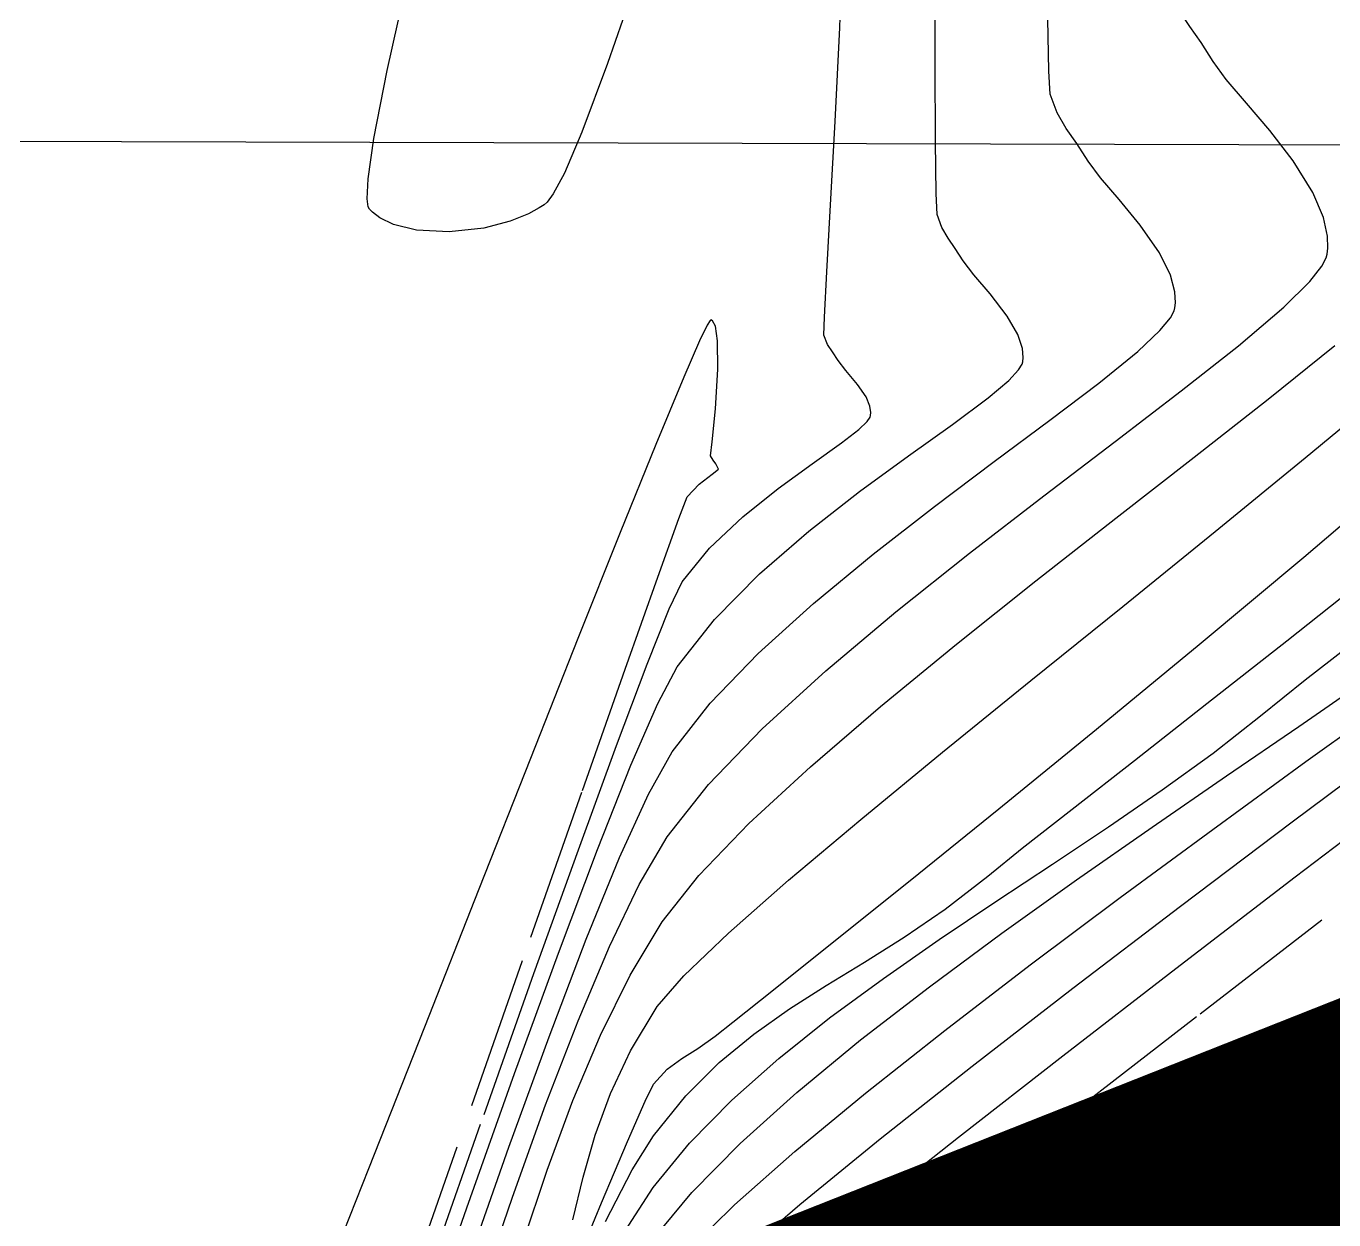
# Model space of a CAD drawing. Header units: feet. Extents: x 26064 to 27719, y 16802 to 28989.
# Drawn here: x 27538.99 to 27565.61, y 17968.4 to 17992.7 of the extents above; entities that cross this region are included whole.
import ezdxf

# ---------------------------------------------------------------- set-up
doc = ezdxf.new("R2010")
doc.units = ezdxf.units.FT
doc.header["$LTSCALE"] = 50
doc.header["$MEASUREMENT"] = 0
doc.header["$PDSIZE"] = -0.5
doc.linetypes.add('HIDDEN', pattern=[0.375, 0.25, -0.125])
doc.linetypes.add('HIDN25', pattern=[0.0938, 0.0625, -0.0313])
for name, color, linetype in [('CONT-MJR', 160, 'HIDDEN'), ('CONT-MNR', 55, 'HIDN25'), ('DIM', 4, 'Continuous'), ('SILT_FENCE', 1, 'HIDDEN')]:
    doc.layers.add(name, color=color, linetype=linetype)
doc.styles.add('ls80', font='simplex', dxfattribs={"oblique": 15, "height": 4})
doc.dimstyles.new('dim', dxfattribs={"dimtxt": 0.18, "dimasz": 0.16, "dimexe": 0.0625, "dimexo": 0.0625, "dimgap": 0.03, "dimtad": 3, "dimdec": 4, "dimzin": 0, "dimdsep": 46, "dimtxsty": 'ls80', "dimcen": 0.09, "dimclrd": 256, "dimclre": 256, "dimclrt": 256, "dimaunit": 1, "dimadec": 4, "dimazin": 0, "dimtfac": 1, "dimtdec": 4, "dimtofl": 0, "dimtmove": 2, "dimatfit": 3, "dimfxl": 0, "dimtolj": 1, "dimtzin": 0, "dimlwd": -1, "dimlwe": -1, "dimarcsym": 0})

# ---------------------------------------------------------------- blocks, each defined once
blk = doc.blocks.new('*D22')
at = {"layer": 'DEFPOINTS', "color": 0}
for p in [(27513.313, 17992.546), (27568.122, 17992.397), (27568.116, 17990.282)]:
    blk.add_point(p, dxfattribs=at)
at = {"layer": 'DIM'}
for p, q in [((27513.313, 17992.483), (27513.307, 17990.368)), ((27568.122, 17992.335), (27568.116, 17990.22)), ((27513.457, 17990.431), (27567.966, 17990.283))]:
    blk.add_line(p, q, dxfattribs=at)
for points in [[(27513.457, 17990.456), (27513.457, 17990.406), (27513.307, 17990.431)], [(27567.966, 17990.308), (27567.966, 17990.258), (27568.116, 17990.282)]]:
    blk.add_solid(points, dxfattribs=at)
at = {"layer": 'DIM', "insert": (27455.85, 17981.93), "char_height": 4, "attachment_point": 5, "rotation": 359.8446, "style": 'ls80'}
blk.add_mtext("\\A1;54.80' SD\\PEASEMENT", dxfattribs=at)

msp = doc.modelspace()

# ---------------------------------------------------------------- linework, layer by layer
at = {"layer": 'CONT-MJR', "color": 7, "extrusion": (0.999999, 0.001137, 0)}
msp.add_line((27557.49939, 17991.9188, 635), (27557.49714, 17993.90086, 635), dxfattribs=at)
at = {"layer": 'CONT-MJR', "color": 7, "extrusion": (0.99999, 0.004511, 0)}
msp.add_line((27557.50647, 17990.349, 635), (27557.49939, 17991.9188, 635), dxfattribs=at)
at = {"layer": 'CONT-MJR', "color": 7}
for p, q in [((27557.51916, 17989.29594, 635), (27557.50647, 17990.349, 635)), ((27557.90752, 17988.17268, 635), (27557.76086, 17988.38352, 635)), ((27558.28606, 17987.63839, 635), (27558.06593, 17987.9254, 635)), ((27558.62012, 17987.25054, 635), (27558.28606, 17987.63839, 635)), ((27558.99821, 17985.48801, 635), (27559.19782, 17985.70266, 635)), ((27557.84904, 17984.5943, 635), (27558.57745, 17985.13492, 635)), ((27556.95538, 17983.9541, 635), (27557.84904, 17984.5943, 635)), ((27554.92802, 17982.42076, 635), (27555.96039, 17983.22577, 635)), ((27553.00693, 17980.62655, 635), (27553.92222, 17981.55054, 635)), ((27560.77993, 17978.39121, 630), (27562.87395, 17980.1169, 630)), ((27551.85055, 17978.91665, 635), (27552.24609, 17979.66025, 635)), ((27564.76735, 17976.50292, 625), (27567.07569, 17978.22656, 625)), ((27556.98734, 17975.31256, 630), (27558.79349, 17976.77195, 630)), ((27549.82833, 17973.82888, 635), (27550.62341, 17975.94157, 635)), ((27552.34411, 17971.68754, 630), (27552.66841, 17971.88826, 630)), ((27551.76449, 17971.16685, 630), (27552.04395, 17971.47033, 630)), ((27551.59615, 17970.82185, 630), (27551.76449, 17971.16685, 630)), ((27551.23493, 17969.99797, 630), (27551.59615, 17970.82185, 630)), ((27554.74644, 17968.71501, 625), (27556.38074, 17970.05133, 625))]:
    msp.add_line(p, q, dxfattribs=at)
at = {"layer": 'CONT-MJR', "color": 7, "extrusion": (0.999025, 0.044148, 0)}
msp.add_line((27557.53824, 17988.86417, 635), (27557.51916, 17989.29594, 635), dxfattribs=at)
at = {"layer": 'CONT-MJR', "color": 7, "extrusion": (0.939214, 0.343333, 0)}
msp.add_line((27557.63481, 17988.59999, 635), (27557.53824, 17988.86417, 635), dxfattribs=at)
at = {"layer": 'CONT-MJR', "color": 7, "extrusion": (0.864176, 0.50319, 0)}
msp.add_line((27557.76086, 17988.38352, 635), (27557.63481, 17988.59999, 635), dxfattribs=at)
at = {"layer": 'CONT-MJR', "color": 7, "extrusion": (0.842035, 0.539423, 0)}
msp.add_line((27558.06593, 17987.9254, 635), (27557.90752, 17988.17268, 635), dxfattribs=at)
at = {"layer": 'CONT-MJR', "color": 7, "extrusion": (0.792857, 0.609408, 0)}
msp.add_line((27558.96579, 17986.80081, 635), (27558.62012, 17987.25054, 635), dxfattribs=at)
at = {"layer": 'CONT-MJR', "color": 7, "extrusion": (0.868193, 0.496226, 0)}
msp.add_line((27559.18193, 17986.42266, 635), (27558.96579, 17986.80081, 635), dxfattribs=at)
at = {"layer": 'CONT-MJR', "color": 7, "extrusion": (0.949948, 0.312409, 0)}
msp.add_line((27559.27442, 17986.14141, 635), (27559.18193, 17986.42266, 635), dxfattribs=at)
at = {"layer": 'CONT-MJR', "color": 7, "extrusion": (0.996032, 0.088999, 0)}
msp.add_line((27559.29066, 17985.95972, 635), (27559.27442, 17986.14141, 635), dxfattribs=at)
at = {"layer": 'CONT-MJR', "color": 7, "extrusion": (0.995943, -0.089987, 0)}
msp.add_line((27559.28269, 17985.87156, 635), (27559.29066, 17985.95972, 635), dxfattribs=at)
at = {"layer": 'CONT-MJR', "color": 7, "extrusion": (0.859162, -0.511703, 0)}
msp.add_line((27559.19782, 17985.70266, 635), (27559.268, 17985.82049, 635), dxfattribs=at)
at = {"layer": 'CONT-MJR', "color": 7, "extrusion": (0.961033, -0.276434, 0)}
msp.add_line((27559.268, 17985.82049, 635), (27559.28269, 17985.87156, 635), dxfattribs=at)
at = {"layer": 'CONT-MJR', "color": 7, "extrusion": (0.642816, -0.76602, 0)}
msp.add_line((27558.57745, 17985.13492, 635), (27558.99821, 17985.48801, 635), dxfattribs=at)
at = {"layer": 'CONT-MJR', "color": 7, "extrusion": (0.590664, -0.806917, 0)}
msp.add_line((27555.96039, 17983.22577, 635), (27556.95538, 17983.9541, 635), dxfattribs=at)
at = {"layer": 'CONT-MJR', "color": 7, "extrusion": (-0.647844, 0.761773, 0)}
msp.add_line((27565.0028, 17981.89558, 630), (27567.09376, 17983.67382, 630), dxfattribs=at)
at = {"layer": 'CONT-MJR', "color": 7, "extrusion": (0.6543, -0.756235, 0)}
msp.add_line((27553.92222, 17981.55054, 635), (27554.92802, 17982.42076, 635), dxfattribs=at)
at = {"layer": 'CONT-MJR', "color": 7, "extrusion": (-0.64117, 0.767399, 0)}
msp.add_line((27562.87395, 17980.1169, 630), (27565.0028, 17981.89558, 630), dxfattribs=at)
at = {"layer": 'CONT-MJR', "color": 7, "extrusion": (0.785682, -0.618631, 0)}
msp.add_line((27552.24609, 17979.66025, 635), (27553.00693, 17980.62655, 635), dxfattribs=at)
at = {"layer": 'CONT-MJR', "color": 7, "extrusion": (0.917221, -0.398378, 0)}
msp.add_line((27551.30357, 17977.65729, 635), (27551.85055, 17978.91665, 635), dxfattribs=at)
at = {"layer": 'CONT-MJR', "color": 7, "extrusion": (-0.63183, 0.775107, 0)}
msp.add_line((27558.79349, 17976.77195, 630), (27560.77993, 17978.39121, 630), dxfattribs=at)
at = {"layer": 'CONT-MJR', "color": 7, "extrusion": (0.929617, -0.368528, 0)}
msp.add_line((27550.62341, 17975.94157, 635), (27551.30357, 17977.65729, 635), dxfattribs=at)
at = {"layer": 'CONT-MJR', "color": 7, "extrusion": (0.601609, -0.798791, 0)}
msp.add_line((27562.49355, 17974.79041, 625), (27564.76735, 17976.50292, 625), dxfattribs=at)
at = {"layer": 'CONT-MJR', "color": 7, "extrusion": (0.625799, -0.779985, 0)}
msp.add_line((27555.43421, 17974.06645, 630), (27556.98734, 17975.31256, 630), dxfattribs=at)
at = {"layer": 'CONT-MJR', "color": 7, "extrusion": (-0.606115, 0.795377, 0)}
msp.add_line((27560.30443, 17973.1222, 625), (27562.49355, 17974.79041, 625), dxfattribs=at)
at = {"layer": 'CONT-MJR', "color": 7, "extrusion": (0.623718, -0.781649, 0)}
msp.add_line((27554.20685, 17973.08707, 630), (27555.43421, 17974.06645, 630), dxfattribs=at)
at = {"layer": 'CONT-MJR', "color": 7, "extrusion": (0.939703, -0.341992, 0)}
msp.add_line((27548.93659, 17971.37861, 635), (27549.82833, 17973.82888, 635), dxfattribs=at)
at = {"layer": 'CONT-MJR', "color": 7, "extrusion": (0.622456, -0.782655, 0)}
msp.add_line((27553.37796, 17972.42785, 630), (27554.20685, 17973.08707, 630), dxfattribs=at)
at = {"layer": 'CONT-MJR', "color": 7, "extrusion": (0.612249, -0.790665, 0)}
msp.add_line((27558.25012, 17971.53145, 625), (27560.30443, 17973.1222, 625), dxfattribs=at)
at = {"layer": 'CONT-MJR', "color": 7, "extrusion": (-0.624024, 0.781405, 0)}
msp.add_line((27553.0203, 17972.14222, 630), (27553.37796, 17972.42785, 630), dxfattribs=at)
at = {"layer": 'CONT-MJR', "color": 7, "extrusion": (-0.58523, 0.810867, 0)}
msp.add_line((27552.66841, 17971.88826, 630), (27553.0203, 17972.14222, 630), dxfattribs=at)
at = {"layer": 'CONT-MJR', "color": 7, "extrusion": (0.586256, -0.810126, 0)}
msp.add_line((27552.04395, 17971.47033, 630), (27552.34411, 17971.68754, 630), dxfattribs=at)
at = {"layer": 'CONT-MJR', "color": 7, "extrusion": (0.942213, -0.335015, 0)}
msp.add_line((27547.96646, 17968.65016, 635), (27548.93659, 17971.37861, 635), dxfattribs=at)
at = {"layer": 'CONT-MJR', "color": 7, "extrusion": (0.620754, -0.784005, 0)}
msp.add_line((27556.38074, 17970.05133, 625), (27558.25012, 17971.53145, 625), dxfattribs=at)
at = {"layer": 'CONT-MJR', "color": 7, "extrusion": (0.920545, -0.390637, 0)}
msp.add_line((27550.7057, 17968.75083, 630), (27551.23493, 17969.99797, 630), dxfattribs=at)
at = {"layer": 'CONT-MJR', "color": 7, "extrusion": (0.923174, -0.384381, 0)}
msp.add_line((27550.03335, 17967.13605, 630), (27550.7057, 17968.75083, 630), dxfattribs=at)
at = {"layer": 'CONT-MJR', "color": 7, "extrusion": (0.651756, -0.758429, 0)}
msp.add_line((27553.39735, 17967.55567, 625), (27554.74644, 17968.71501, 625), dxfattribs=at)
at = {"layer": 'CONT-MJR', "color": 7, "extrusion": (0.943985, -0.329988, 0)}
msp.add_line((27546.93619, 17965.70293, 635), (27547.96646, 17968.65016, 635), dxfattribs=at)
at = {"layer": 'CONT-MNR', "color": 7, "extrusion": (0.999124, -0.041854, 0)}
msp.add_line((27555.55622, 17992.67596, 636), (27555.64115, 17994.70351, 636), dxfattribs=at)
at = {"layer": 'CONT-MNR', "color": 7}
for p, q in [((27546.34237, 17991.80047, 636), (27546.72196, 17993.50444, 636)), ((27555.46158, 17990.75904, 636), (27555.55622, 17992.67596, 636)), ((27550.82791, 17991.93841, 636), (27550.30723, 17990.54549, 636)), ((27546.07077, 17990.41171, 636), (27546.34237, 17991.80047, 636)), ((27559.84297, 17991.3185, 634), (27559.81239, 17991.7868, 634)), ((27563.83343, 17991.13462, 633), (27563.42454, 17991.61217, 633)), ((27564.31058, 17990.57512, 633), (27563.83343, 17991.13462, 633)), ((27560.3801, 17990.3127, 634), (27560.16678, 17990.61938, 634)), ((27549.72511, 17989.28718, 636), (27549.59802, 17989.11603, 636)), ((27546.0443, 17988.9126, 636), (27545.98317, 17988.97785, 636)), ((27546.19335, 17988.79731, 636), (27546.0443, 17988.9126, 636)), ((27549.4405, 17989.00101, 636), (27549.21916, 17988.88161, 636)), ((27549.59802, 17989.11603, 636), (27549.54194, 17989.06663, 636)), ((27546.93844, 17988.5493, 636), (27546.47564, 17988.66181, 636)), ((27548.8493, 17988.73278, 636), (27548.30865, 17988.59255, 636)), ((27562.06504, 17988.089, 634), (27561.6752, 17988.65204, 634)), ((27548.30865, 17988.59255, 636), (27547.60617, 17988.51451, 636)), ((27565.49109, 17988.17951, 633), (27565.48499, 17988.42474, 633)), ((27555.2432, 17986.77815, 636), (27555.29269, 17987.69953, 636)), ((27562.39115, 17987.07228, 634), (27562.37971, 17987.29123, 634)), ((27555.23351, 17986.40983, 636), (27555.2432, 17986.77815, 636)), ((27552.93217, 17986.7202, 637), (27552.91626, 17986.7097, 637)), ((27555.30756, 17986.22462, 636), (27555.23351, 17986.40983, 636)), ((27555.40732, 17986.07207, 636), (27555.30756, 17986.22462, 636)), ((27555.52134, 17985.89778, 636), (27555.40732, 17986.07207, 636)), ((27555.9206, 17985.40991, 636), (27555.68332, 17985.69266, 636)), ((27552.38081, 17985.55536, 637), (27551.81426, 17984.18833, 637)), ((27556.09139, 17985.1557, 636), (27555.9206, 17985.40991, 636)), ((27565.03203, 17983.91276, 631), (27566.75784, 17985.34842, 631)), ((27556.17175, 17984.96264, 636), (27556.09139, 17985.1557, 636)), ((27556.11413, 17984.65506, 636), (27556.17339, 17984.74123, 636)), ((27554.99631, 17983.79482, 636), (27555.59022, 17984.21989, 636)), ((27552.97676, 17983.87015, 637), (27552.92879, 17983.9555, 637)), ((27553.03676, 17983.78919, 637), (27552.97676, 17983.87015, 637)), ((27557.48281, 17982.92086, 634), (27558.70136, 17983.83741, 634)), ((27563.19847, 17982.41424, 631), (27565.03203, 17983.91276, 631)), ((27552.44768, 17983.11878, 637), (27552.69392, 17983.37725, 637)), ((27551.08804, 17982.39213, 637), (27550.22785, 17980.2372, 637)), ((27552.34688, 17981.38951, 636), (27552.90435, 17982.07344, 636)), ((27556.69883, 17980.78011, 633), (27558.19892, 17981.97533, 633)), ((27551.18973, 17979.61196, 637), (27551.85289, 17981.48203, 637)), ((27557.93188, 17980.12137, 632), (27559.54786, 17981.40841, 632)), ((27559.44786, 17979.38126, 631), (27561.31711, 17980.89101, 631)), ((27550.22785, 17980.2372, 637), (27549.25938, 17977.79398, 637)), ((27556.38455, 17978.85153, 632), (27557.93188, 17980.12137, 632)), ((27563.02922, 17978.91048, 629), (27564.65707, 17980.19213, 629)), ((27551.01185, 17978.05679, 636), (27551.63488, 17979.71181, 636)), ((27553.97762, 17978.39955, 633), (27555.27092, 17979.57971, 633)), ((27557.65066, 17977.92316, 631), (27559.44786, 17979.38126, 631)), ((27564.90035, 17978.44854, 627), (27566.28999, 17979.41195, 627)), ((27552.14529, 17977.93099, 634), (27552.92003, 17978.91977, 634)), ((27554.95897, 17977.6253, 632), (27556.38455, 17978.85153, 632)), ((27561.55441, 17977.75611, 629), (27563.02922, 17978.91048, 629)), ((27563.43111, 17977.43876, 627), (27564.90035, 17978.44854, 627)), ((27549.25938, 17977.79398, 637), (27548.20833, 17975.1329, 637)), ((27551.66401, 17977.06963, 634), (27552.14529, 17977.93099, 634)), ((27560.28484, 17976.76344, 629), (27561.55441, 17977.75611, 629)), ((27549.26803, 17974.15912, 637), (27550.31904, 17977.14494, 637)), ((27552.68545, 17975.40935, 632), (27553.70824, 17976.4691, 632)), ((27559.89014, 17975.64446, 628), (27561.02606, 17976.40096, 628)), ((27561.26797, 17974.96475, 626), (27563.1521, 17976.35173, 626)), ((27549.33193, 17973.41526, 636), (27550.23752, 17975.93789, 636)), ((27558.57023, 17975.40093, 629), (27559.27271, 17975.96691, 629)), ((27557.7028, 17974.72922, 629), (27558.57023, 17975.40093, 629)), ((27562.39625, 17973.52097, 624), (27564.82828, 17975.38481, 624)), ((27548.20833, 17975.1329, 637), (27547.10037, 17972.32439, 637)), ((27557.57979, 17974.10657, 628), (27558.7348, 17974.88074, 628)), ((27551.28925, 17973.38612, 632), (27551.94369, 17974.47247, 632)), ((27552.38092, 17973.37055, 631), (27553.29064, 17974.24039, 631)), ((27556.44481, 17973.3187, 628), (27557.57979, 17974.10657, 628)), ((27557.69238, 17972.25673, 626), (27559.43464, 17973.59202, 626)), ((27548.3151, 17970.54907, 636), (27549.33193, 17973.41526, 636)), ((27555.3496, 17972.51389, 628), (27556.44481, 17973.3187, 628)), ((27554.53248, 17972.69556, 629), (27555.28342, 17973.17238, 629)), ((27549.56932, 17970.74159, 633), (27550.2294, 17972.45652, 633)), ((27548.82265, 17969.88165, 634), (27549.64021, 17972.12918, 634)), ((27550.12184, 17970.83385, 632), (27550.68382, 17972.16525, 632)), ((27556.08149, 17970.98209, 626), (27557.69238, 17972.25673, 626)), ((27554.68611, 17970.9979, 627), (27555.97966, 17972.06406, 627)), ((27550.89014, 17970.97535, 631), (27551.29913, 17971.84175, 631)), ((27552.42329, 17970.92668, 629), (27553.10405, 17971.6059, 629)), ((27553.35735, 17970.84046, 628), (27554.31387, 17971.68889, 628)), ((27549.59777, 17969.41592, 632), (27550.12184, 17970.83385, 632)), ((27551.76265, 17970.1136, 629), (27552.42329, 17970.92668, 629)), ((27554.64224, 17969.79128, 626), (27556.08149, 17970.98209, 626)), ((27546.73401, 17966.94362, 637), (27548.06395, 17970.73263, 637)), ((27547.20708, 17967.39948, 636), (27548.3151, 17970.54907, 636)), ((27548.89393, 17968.86263, 633), (27549.56932, 17970.74159, 633)), ((27558.03229, 17968.82223, 623), (27560.3509, 17970.62578, 623)), ((27551.33254, 17969.42014, 629), (27551.76265, 17970.1136, 629)), ((27556.07904, 17968.58904, 624), (27557.97306, 17970.08839, 624)), ((27545.96121, 17969.43888, 637), (27544.81654, 17966.54681, 637)), ((27549.10606, 17967.93546, 632), (27549.59777, 17969.41592, 632)), ((27551.75898, 17968.00708, 627), (27552.54466, 17968.95885, 627)), ((27552.43978, 17967.75395, 626), (27553.41491, 17968.7075, 626))]:
    msp.add_line(p, q, dxfattribs=at)
at = {"layer": 'CONT-MNR', "color": 7, "extrusion": (0.944279, -0.329145, 0)}
msp.add_line((27551.40978, 17993.60771, 636), (27550.82791, 17991.93841, 636), dxfattribs=at)
at = {"layer": 'CONT-MNR', "color": 7, "extrusion": (0.833743, 0.552152, 0)}
msp.add_line((27562.68092, 17992.69744, 633), (27562.47077, 17993.01476, 633), dxfattribs=at)
at = {"layer": 'CONT-MNR', "color": 7, "extrusion": (0.99979, 0.02048, 0)}
msp.add_line((27559.81239, 17991.7868, 634), (27559.79064, 17992.84857, 634), dxfattribs=at)
at = {"layer": 'CONT-MNR', "color": 7, "extrusion": (0.820043, 0.572302, 0)}
msp.add_line((27562.91191, 17992.36644, 633), (27562.68092, 17992.69744, 633), dxfattribs=at)
at = {"layer": 'CONT-MNR', "color": 7, "extrusion": (0.845955, 0.533254, 0)}
msp.add_line((27563.1551, 17991.98066, 633), (27562.91191, 17992.36644, 633), dxfattribs=at)
at = {"layer": 'CONT-MNR', "color": 7, "extrusion": (0.807219, 0.590252, 0)}
msp.add_line((27563.42454, 17991.61217, 633), (27563.1551, 17991.98066, 633), dxfattribs=at)
at = {"layer": 'CONT-MNR', "color": 7, "extrusion": (0.939214, 0.343333, 0)}
msp.add_line((27559.98343, 17990.93425, 634), (27559.84297, 17991.3185, 634), dxfattribs=at)
at = {"layer": 'CONT-MNR', "color": 7, "extrusion": (0.998532, -0.054157, 0)}
msp.add_line((27555.36961, 17989.06336, 636), (27555.46158, 17990.75904, 636), dxfattribs=at)
at = {"layer": 'CONT-MNR', "color": 7, "extrusion": (0.864176, 0.50319, 0)}
msp.add_line((27560.16678, 17990.61938, 634), (27559.98343, 17990.93425, 634), dxfattribs=at)
at = {"layer": 'CONT-MNR', "color": 7, "extrusion": (0.919517, -0.393049, 0)}
msp.add_line((27550.30723, 17990.54549, 636), (27549.95029, 17989.71043, 636), dxfattribs=at)
at = {"layer": 'CONT-MNR', "color": 7, "extrusion": (0.791601, 0.611038, 0)}
msp.add_line((27564.7848, 17989.96077, 633), (27564.31058, 17990.57512, 633), dxfattribs=at)
at = {"layer": 'CONT-MNR', "color": 7, "extrusion": (0.989836, -0.142214, 0)}
msp.add_line((27545.95336, 17989.59452, 636), (27546.07077, 17990.41171, 636), dxfattribs=at)
at = {"layer": 'CONT-MNR', "color": 7, "extrusion": (0.842035, 0.539423, 0)}
msp.add_line((27560.61051, 17989.95303, 634), (27560.3801, 17990.3127, 634), dxfattribs=at)
at = {"layer": 'CONT-MNR', "color": 7, "extrusion": (0.800955, 0.598725, 0)}
msp.add_line((27560.86181, 17989.61685, 634), (27560.61051, 17989.95303, 634), dxfattribs=at)
at = {"layer": 'CONT-MNR', "color": 7, "extrusion": (0.848714, 0.528852, 0)}
msp.add_line((27565.1849, 17989.31868, 633), (27564.7848, 17989.96077, 633), dxfattribs=at)
at = {"layer": 'CONT-MNR', "color": 7, "extrusion": (0.882834, -0.469686, 0)}
msp.add_line((27549.95029, 17989.71043, 636), (27549.72511, 17989.28718, 636), dxfattribs=at)
at = {"layer": 'CONT-MNR', "color": 7, "extrusion": (0.998946, -0.045895, 0)}
msp.add_line((27545.93462, 17989.18646, 636), (27545.95336, 17989.59452, 636), dxfattribs=at)
at = {"layer": 'CONT-MNR', "color": 7, "extrusion": (0.757128, 0.653266, 0)}
msp.add_line((27561.24542, 17989.17226, 634), (27560.86181, 17989.61685, 634), dxfattribs=at)
at = {"layer": 'CONT-MNR', "color": 7, "extrusion": (0.988874, 0.148755, 0)}
msp.add_line((27545.95907, 17989.0239, 636), (27545.93462, 17989.18646, 636), dxfattribs=at)
at = {"layer": 'CONT-MNR', "color": 7, "extrusion": (0.770932, 0.636918, 0)}
msp.add_line((27561.6752, 17988.65204, 634), (27561.24542, 17989.17226, 634), dxfattribs=at)
at = {"layer": 'CONT-MNR', "color": 7, "extrusion": (0.920446, 0.39087, 0)}
msp.add_line((27565.40378, 17988.80324, 633), (27565.1849, 17989.31868, 633), dxfattribs=at)
at = {"layer": 'CONT-MNR', "color": 7, "extrusion": (0.885977, 0.463729, 0)}
msp.add_line((27545.98317, 17988.97785, 636), (27545.95907, 17989.0239, 636), dxfattribs=at)
at = {"layer": 'CONT-MNR', "color": 7, "extrusion": (0.543199, -0.839604, 0)}
msp.add_line((27549.54194, 17989.06663, 636), (27549.4405, 17989.00101, 636), dxfattribs=at)
at = {"layer": 'CONT-MNR', "color": 7, "extrusion": (0.998413, -0.056309, 0)}
msp.add_line((27555.29269, 17987.69953, 636), (27555.36961, 17989.06336, 636), dxfattribs=at)
at = {"layer": 'CONT-MNR', "color": 7, "extrusion": (-0.432737, -0.90152, 0)}
msp.add_line((27546.47564, 17988.66181, 636), (27546.19335, 17988.79731, 636), dxfattribs=at)
at = {"layer": 'CONT-MNR', "color": 7, "extrusion": (0.373305, -0.927709, 0)}
msp.add_line((27549.21916, 17988.88161, 636), (27548.8493, 17988.73278, 636), dxfattribs=at)
at = {"layer": 'CONT-MNR', "color": 7, "extrusion": (0.977748, 0.209782, 0)}
msp.add_line((27565.48499, 17988.42474, 633), (27565.40378, 17988.80324, 633), dxfattribs=at)
at = {"layer": 'CONT-MNR', "color": 7, "extrusion": (-0.052027, -0.998646, 0)}
msp.add_line((27547.60617, 17988.51451, 636), (27546.93844, 17988.5493, 636), dxfattribs=at)
at = {"layer": 'CONT-MNR', "color": 7, "extrusion": (0.897832, 0.440338, 0)}
msp.add_line((27562.29026, 17987.62977, 634), (27562.06504, 17988.089, 634), dxfattribs=at)
at = {"layer": 'CONT-MNR', "color": 7, "extrusion": (0.994102, -0.108452, 0)}
msp.add_line((27565.47801, 17988.05967, 633), (27565.49109, 17988.17951, 633), dxfattribs=at)
at = {"layer": 'CONT-MNR', "color": 7, "extrusion": (0.88922, -0.457479, 0)}
msp.add_line((27565.37059, 17987.81512, 633), (27565.45863, 17987.98623, 633), dxfattribs=at)
at = {"layer": 'CONT-MNR', "color": 7, "extrusion": (0.96688, -0.255233, 0)}
msp.add_line((27565.45863, 17987.98623, 633), (27565.47801, 17988.05967, 633), dxfattribs=at)
at = {"layer": 'CONT-MNR', "color": 7, "extrusion": (0.966826, 0.255437, 0)}
msp.add_line((27562.37971, 17987.29123, 634), (27562.29026, 17987.62977, 634), dxfattribs=at)
at = {"layer": 'CONT-MNR', "color": 7, "extrusion": (0.785294, -0.619123, 0)}
msp.add_line((27565.12289, 17987.50094, 633), (27565.37059, 17987.81512, 633), dxfattribs=at)
at = {"layer": 'CONT-MNR', "color": 7, "extrusion": (0.702037, -0.71214, 0)}
msp.add_line((27564.5977, 17986.9832, 633), (27565.12289, 17987.50094, 633), dxfattribs=at)
at = {"layer": 'CONT-MNR', "color": 7, "extrusion": (0.994914, -0.100725, 0)}
msp.add_line((27562.38035, 17986.96561, 634), (27562.39115, 17987.07228, 634), dxfattribs=at)
at = {"layer": 'CONT-MNR', "color": 7, "extrusion": (0.770202, -0.6378, 0)}
msp.add_line((27562.07448, 17986.5054, 634), (27562.28819, 17986.76348, 634), dxfattribs=at)
at = {"layer": 'CONT-MNR', "color": 7, "extrusion": (0.881326, -0.472508, 0)}
msp.add_line((27562.28819, 17986.76348, 634), (27562.3639, 17986.9047, 634), dxfattribs=at)
at = {"layer": 'CONT-MNR', "color": 7, "extrusion": (0.965416, -0.260713, 0)}
msp.add_line((27562.3639, 17986.9047, 634), (27562.38035, 17986.96561, 634), dxfattribs=at)
at = {"layer": 'CONT-MNR', "color": 7, "extrusion": (0.64841, -0.761291, 0)}
msp.add_line((27563.67289, 17986.19551, 633), (27564.5977, 17986.9832, 633), dxfattribs=at)
at = {"layer": 'CONT-MNR', "color": 7, "extrusion": (0.900745, -0.434348, 0)}
msp.add_line((27552.85684, 17986.61411, 637), (27552.70184, 17986.29266, 637), dxfattribs=at)
at = {"layer": 'CONT-MNR', "color": 7, "extrusion": (0.849325, -0.52787, 0)}
msp.add_line((27552.91626, 17986.7097, 637), (27552.85684, 17986.61411, 637), dxfattribs=at)
at = {"layer": 'CONT-MNR', "color": 7, "extrusion": (0.477815, 0.878461, 0)}
msp.add_line((27552.96935, 17986.69998, 637), (27552.93217, 17986.7202, 637), dxfattribs=at)
at = {"layer": 'CONT-MNR', "color": 7, "extrusion": (0.88613, 0.463437, 0)}
msp.add_line((27553.02573, 17986.59219, 637), (27552.96935, 17986.69998, 637), dxfattribs=at)
at = {"layer": 'CONT-MNR', "color": 7, "extrusion": (0.988658, 0.150185, 0)}
msp.add_line((27553.07123, 17986.29266, 637), (27553.02573, 17986.59219, 637), dxfattribs=at)
at = {"layer": 'CONT-MNR', "color": 7, "extrusion": (0.68375, -0.729717, 0)}
msp.add_line((27561.62198, 17986.08141, 634), (27562.07448, 17986.5054, 634), dxfattribs=at)
at = {"layer": 'CONT-MNR', "color": 7, "extrusion": (0.916861, -0.399206, 0)}
msp.add_line((27552.70184, 17986.29266, 637), (27552.38081, 17985.55536, 637), dxfattribs=at)
at = {"layer": 'CONT-MNR', "color": 7, "extrusion": (0.999972, 0.0075, 0)}
msp.add_line((27553.07551, 17985.7214, 637), (27553.07123, 17986.29266, 637), dxfattribs=at)
at = {"layer": 'CONT-MNR', "color": 7, "extrusion": (0.630612, -0.776098, 0)}
msp.add_line((27560.82857, 17985.43673, 634), (27561.62198, 17986.08141, 634), dxfattribs=at)
at = {"layer": 'CONT-MNR', "color": 7, "extrusion": (0.61988, -0.784697, 0)}
msp.add_line((27562.50819, 17985.27544, 633), (27563.67289, 17986.19551, 633), dxfattribs=at)
at = {"layer": 'CONT-MNR', "color": 7, "extrusion": (-0.626075, 0.779763, 0)}
msp.add_line((27564.27677, 17985.10853, 632), (27565.6364, 17986.20018, 632), dxfattribs=at)
at = {"layer": 'CONT-MNR', "color": 7, "extrusion": (0.998098, -0.061643, 0)}
msp.add_line((27553.02566, 17984.91417, 637), (27553.07551, 17985.7214, 637), dxfattribs=at)
at = {"layer": 'CONT-MNR', "color": 7, "extrusion": (0.784796, 0.619754, 0)}
msp.add_line((27555.68332, 17985.69266, 636), (27555.52134, 17985.89778, 636), dxfattribs=at)
at = {"layer": 'CONT-MNR', "color": 7, "extrusion": (0.605013, -0.796216, 0)}
msp.add_line((27559.83582, 17984.68238, 634), (27560.82857, 17985.43673, 634), dxfattribs=at)
at = {"layer": 'CONT-MNR', "color": 7, "extrusion": (0.607691, -0.794173, 0)}
msp.add_line((27561.16602, 17984.24843, 633), (27562.50819, 17985.27544, 633), dxfattribs=at)
at = {"layer": 'CONT-MNR', "color": 7, "extrusion": (0.995331, -0.09652, 0)}
msp.add_line((27552.96036, 17984.24077, 637), (27553.02566, 17984.91417, 637), dxfattribs=at)
at = {"layer": 'CONT-MNR', "color": 7, "extrusion": (0.990031, 0.140848, 0)}
msp.add_line((27556.18951, 17984.83778, 636), (27556.17175, 17984.96264, 636), dxfattribs=at)
at = {"layer": 'CONT-MNR', "color": 7, "extrusion": (0.617469, -0.786595, 0)}
msp.add_line((27562.7734, 17983.92841, 632), (27564.27677, 17985.10853, 632), dxfattribs=at)
at = {"layer": 'CONT-MNR', "color": 7, "extrusion": (0.689652, -0.724141, 0)}
msp.add_line((27555.94404, 17984.49307, 636), (27556.11413, 17984.65506, 636), dxfattribs=at)
at = {"layer": 'CONT-MNR', "color": 7, "extrusion": (0.952147, -0.305642, 0)}
msp.add_line((27556.17339, 17984.74123, 636), (27556.18503, 17984.7775, 636), dxfattribs=at)
at = {"layer": 'CONT-MNR', "color": 7, "extrusion": (0.997253, -0.074064, 0)}
msp.add_line((27556.18503, 17984.7775, 636), (27556.18951, 17984.83778, 636), dxfattribs=at)
at = {"layer": 'CONT-MNR', "color": 7, "extrusion": (-0.597339, 0.801989, 0)}
msp.add_line((27558.70136, 17983.83741, 634), (27559.83582, 17984.68238, 634), dxfattribs=at)
at = {"layer": 'CONT-MNR', "color": 7, "extrusion": (0.611129, -0.791531, 0)}
msp.add_line((27555.59022, 17984.21989, 636), (27555.94404, 17984.49307, 636), dxfattribs=at)
at = {"layer": 'CONT-MNR', "color": 7, "extrusion": (0.927093, -0.374832, 0)}
msp.add_line((27551.81426, 17984.18833, 637), (27551.08804, 17982.39213, 637), dxfattribs=at)
at = {"layer": 'CONT-MNR', "color": 7, "extrusion": (0.993932, -0.109996, 0)}
msp.add_line((27552.92879, 17983.9555, 637), (27552.96036, 17984.24077, 637), dxfattribs=at)
at = {"layer": 'CONT-MNR', "color": 7, "extrusion": (-0.605438, 0.795893, 0)}
msp.add_line((27559.70879, 17983.13991, 633), (27561.16602, 17984.24843, 633), dxfattribs=at)
at = {"layer": 'CONT-MNR', "color": 7, "extrusion": (0.614681, -0.788776, 0)}
msp.add_line((27561.1794, 17982.68623, 632), (27562.7734, 17983.92841, 632), dxfattribs=at)
at = {"layer": 'CONT-MNR', "color": 7, "extrusion": (-0.604488, 0.796614, 0)}
msp.add_line((27552.69392, 17983.37725, 637), (27552.95946, 17983.57875, 637), dxfattribs=at)
at = {"layer": 'CONT-MNR', "color": 7, "extrusion": (0.633382, -0.773839, 0)}
msp.add_line((27552.95946, 17983.57875, 637), (27553.08737, 17983.68344, 637), dxfattribs=at)
at = {"layer": 'CONT-MNR', "color": 7, "extrusion": (0.90203, 0.431674, 0)}
msp.add_line((27553.08737, 17983.68344, 637), (27553.03676, 17983.78919, 637), dxfattribs=at)
at = {"layer": 'CONT-MNR', "color": 7, "extrusion": (-0.589865, 0.807502, 0)}
msp.add_line((27554.30204, 17983.28767, 636), (27554.99631, 17983.79482, 636), dxfattribs=at)
at = {"layer": 'CONT-MNR', "color": 7, "extrusion": (0.935813, -0.352496, 0)}
msp.add_line((27552.28128, 17982.67702, 637), (27552.44768, 17983.11878, 637), dxfattribs=at)
at = {"layer": 'CONT-MNR', "color": 7, "extrusion": (-0.624915, 0.780693, 0)}
msp.add_line((27553.5804, 17982.71002, 636), (27554.30204, 17983.28767, 636), dxfattribs=at)
at = {"layer": 'CONT-MNR', "color": 7, "extrusion": (-0.610747, 0.791826, 0)}
msp.add_line((27558.19892, 17981.97533, 633), (27559.70879, 17983.13991, 633), dxfattribs=at)
at = {"layer": 'CONT-MNR', "color": 7, "extrusion": (0.614227, -0.789129, 0)}
msp.add_line((27556.23778, 17981.95178, 634), (27557.48281, 17982.92086, 634), dxfattribs=at)
at = {"layer": 'CONT-MNR', "color": 7, "extrusion": (0.941339, -0.337462, 0)}
msp.add_line((27551.85289, 17981.48203, 637), (27552.28128, 17982.67702, 637), dxfattribs=at)
at = {"layer": 'CONT-MNR', "color": 7, "extrusion": (-0.685535, 0.728039, 0)}
msp.add_line((27552.90435, 17982.07344, 636), (27553.5804, 17982.71002, 636), dxfattribs=at)
at = {"layer": 'CONT-MNR', "color": 7, "extrusion": (0.616596, -0.78728, 0)}
msp.add_line((27559.54786, 17981.40841, 632), (27561.1794, 17982.68623, 632), dxfattribs=at)
at = {"layer": 'CONT-MNR', "color": 7, "extrusion": (0.629251, -0.777202, 0)}
msp.add_line((27561.31711, 17980.89101, 631), (27563.19847, 17982.41424, 631), dxfattribs=at)
at = {"layer": 'CONT-MNR', "color": 7, "extrusion": (-0.636805, 0.771025, 0)}
msp.add_line((27555.02389, 17980.94921, 634), (27556.23778, 17981.95178, 634), dxfattribs=at)
at = {"layer": 'CONT-MNR', "color": 7, "extrusion": (0.622362, -0.78273, 0)}
msp.add_line((27564.65707, 17980.19213, 629), (27566.38576, 17981.56664, 629), dxfattribs=at)
at = {"layer": 'CONT-MNR', "color": 7, "extrusion": (0.902886, -0.429881, 0)}
msp.add_line((27552.08657, 17980.84277, 636), (27552.34688, 17981.38951, 636), dxfattribs=at)
at = {"layer": 'CONT-MNR', "color": 7, "extrusion": (0.670569, -0.741847, 0)}
msp.add_line((27553.89877, 17979.93219, 634), (27555.02389, 17980.94921, 634), dxfattribs=at)
at = {"layer": 'CONT-MNR', "color": 7, "extrusion": (0.928673, -0.370898, 0)}
msp.add_line((27551.63488, 17979.71181, 636), (27552.08657, 17980.84277, 636), dxfattribs=at)
at = {"layer": 'CONT-MNR', "color": 7, "extrusion": (0.643495, -0.76545, 0)}
msp.add_line((27555.27092, 17979.57971, 633), (27556.69883, 17980.78011, 633), dxfattribs=at)
at = {"layer": 'CONT-MNR', "color": 7, "extrusion": (-0.613642, 0.789584, 0)}
msp.add_line((27565.03441, 17979.39464, 628), (27566.17999, 17980.28495, 628), dxfattribs=at)
at = {"layer": 'CONT-MNR', "color": 7, "extrusion": (0.718964, -0.695047, 0)}
msp.add_line((27552.92003, 17978.91977, 634), (27553.89877, 17979.93219, 634), dxfattribs=at)
at = {"layer": 'CONT-MNR', "color": 7, "extrusion": (0.942992, -0.332814, 0)}
msp.add_line((27550.31904, 17977.14494, 637), (27551.18973, 17979.61196, 637), dxfattribs=at)
at = {"layer": 'CONT-MNR', "color": 7, "extrusion": (0.626561, -0.779373, 0)}
msp.add_line((27564.12017, 17978.65965, 628), (27565.03441, 17979.39464, 628), dxfattribs=at)
at = {"layer": 'CONT-MNR', "color": 7, "extrusion": (-0.585215, 0.810878, 0)}
msp.add_line((27565.04674, 17977.72976, 626), (27566.91162, 17979.07565, 626), dxfattribs=at)
at = {"layer": 'CONT-MNR', "color": 7, "extrusion": (0.618097, -0.786102, 0)}
msp.add_line((27563.1608, 17977.90531, 628), (27564.12017, 17978.65965, 628), dxfattribs=at)
at = {"layer": 'CONT-MNR', "color": 7, "extrusion": (0.719107, -0.694899, 0)}
msp.add_line((27552.88134, 17977.26508, 633), (27553.97762, 17978.39955, 633), dxfattribs=at)
at = {"layer": 'CONT-MNR', "color": 7, "extrusion": (0.939249, -0.343238, 0)}
msp.add_line((27550.23752, 17975.93789, 636), (27551.01185, 17978.05679, 636), dxfattribs=at)
at = {"layer": 'CONT-MNR', "color": 7, "extrusion": (0.63486, -0.772627, 0)}
msp.add_line((27555.98544, 17976.55486, 631), (27557.65066, 17977.92316, 631), dxfattribs=at)
at = {"layer": 'CONT-MNR', "color": 7, "extrusion": (0.586612, -0.809868, 0)}
msp.add_line((27562.12286, 17977.1535, 628), (27563.1608, 17977.90531, 628), dxfattribs=at)
at = {"layer": 'CONT-MNR', "color": 7, "extrusion": (0.588202, -0.808714, 0)}
msp.add_line((27563.1521, 17976.35173, 626), (27565.04674, 17977.72976, 626), dxfattribs=at)
at = {"layer": 'CONT-MNR', "color": 7, "extrusion": (0.678811, -0.734313, 0)}
msp.add_line((27553.70824, 17976.4691, 632), (27554.95897, 17977.6253, 632), dxfattribs=at)
at = {"layer": 'CONT-MNR', "color": 7, "extrusion": (0.567315, -0.823501, 0)}
msp.add_line((27561.91336, 17976.39318, 627), (27563.43111, 17977.43876, 627), dxfattribs=at)
at = {"layer": 'CONT-MNR', "color": 7, "extrusion": (0.78583, -0.618442, 0)}
msp.add_line((27552.04449, 17976.20173, 633), (27552.88134, 17977.26508, 633), dxfattribs=at)
at = {"layer": 'CONT-MNR', "color": 7, "extrusion": (-0.606114, 0.795378, 0)}
msp.add_line((27564.82828, 17975.38481, 624), (27567.34251, 17977.30076, 624), dxfattribs=at)
at = {"layer": 'CONT-MNR', "color": 7, "extrusion": (0.910053, -0.414491, 0)}
msp.add_line((27551.076, 17975.7786, 634), (27551.66401, 17977.06963, 634), dxfattribs=at)
at = {"layer": 'CONT-MNR', "color": 7, "extrusion": (-0.565758, 0.824571, 0)}
msp.add_line((27561.02606, 17976.40096, 628), (27562.12286, 17977.1535, 628), dxfattribs=at)
at = {"layer": 'CONT-MNR', "color": 7, "extrusion": (0.618441, -0.785831, 0)}
msp.add_line((27559.27271, 17975.96691, 629), (27560.28484, 17976.76344, 629), dxfattribs=at)
at = {"layer": 'CONT-MNR', "color": 7, "extrusion": (0.644022, -0.765007, 0)}
msp.add_line((27554.51212, 17975.31455, 631), (27555.98544, 17976.55486, 631), dxfattribs=at)
at = {"layer": 'CONT-MNR', "color": 7, "extrusion": (0.572111, -0.820176, 0)}
msp.add_line((27560.37824, 17975.32236, 627), (27561.91336, 17976.39318, 627), dxfattribs=at)
at = {"layer": 'CONT-MNR', "color": 7, "extrusion": (0.86292, -0.505341, 0)}
msp.add_line((27551.47433, 17975.22812, 633), (27552.04449, 17976.20173, 633), dxfattribs=at)
at = {"layer": 'CONT-MNR', "color": 7, "extrusion": (0.925862, -0.377862, 0)}
msp.add_line((27550.39636, 17974.11331, 634), (27551.076, 17975.7786, 634), dxfattribs=at)
at = {"layer": 'CONT-MNR', "color": 7, "extrusion": (0.551444, -0.834212, 0)}
msp.add_line((27558.7348, 17974.88074, 628), (27559.89014, 17975.64446, 628), dxfattribs=at)
at = {"layer": 'CONT-MNR', "color": 7, "extrusion": (0.784025, -0.62073, 0)}
msp.add_line((27551.94369, 17974.47247, 632), (27552.68545, 17975.40935, 632), dxfattribs=at)
at = {"layer": 'CONT-MNR', "color": 7, "extrusion": (0.66037, -0.75094, 0)}
msp.add_line((27553.29064, 17974.24039, 631), (27554.51212, 17975.31455, 631), dxfattribs=at)
at = {"layer": 'CONT-MNR', "color": 7, "extrusion": (-0.580809, 0.81404, 0)}
msp.add_line((27558.85683, 17974.23685, 627), (27560.37824, 17975.32236, 627), dxfattribs=at)
at = {"layer": 'CONT-MNR', "color": 7, "extrusion": (0.901078, -0.433657, 0)}
msp.add_line((27550.86685, 17973.96587, 633), (27551.47433, 17975.22812, 633), dxfattribs=at)
at = {"layer": 'CONT-MNR', "color": 7, "extrusion": (0.599366, -0.800475, 0)}
msp.add_line((27559.43464, 17973.59202, 626), (27561.26797, 17974.96475, 626), dxfattribs=at)
at = {"layer": 'CONT-MNR', "color": 7, "extrusion": (0.565557, -0.824709, 0)}
msp.add_line((27556.86694, 17974.15602, 629), (27557.7028, 17974.72922, 629), dxfattribs=at)
at = {"layer": 'CONT-MNR', "color": 7, "extrusion": (-0.611716, 0.791078, 0)}
msp.add_line((27562.89658, 17972.59914, 623), (27565.61485, 17974.7011, 623), dxfattribs=at)
at = {"layer": 'CONT-MNR', "color": 7, "extrusion": (0.943444, -0.331531, 0)}
msp.add_line((27548.06395, 17970.73263, 637), (27549.26803, 17974.15912, 637), dxfattribs=at)
at = {"layer": 'CONT-MNR', "color": 7, "extrusion": (0.934442, -0.356116, 0)}
msp.add_line((27549.64021, 17972.12918, 634), (27550.39636, 17974.11331, 634), dxfattribs=at)
at = {"layer": 'CONT-MNR', "color": 7, "extrusion": (-0.533153, 0.846019, 0)}
msp.add_line((27556.06103, 17973.64814, 629), (27556.86694, 17974.15602, 629), dxfattribs=at)
at = {"layer": 'CONT-MNR', "color": 7, "extrusion": (-0.593773, 0.804633, 0)}
msp.add_line((27557.38027, 17973.14723, 627), (27558.85683, 17974.23685, 627), dxfattribs=at)
at = {"layer": 'CONT-MNR', "color": 7, "extrusion": (0.921213, -0.389059, 0)}
msp.add_line((27550.2294, 17972.45652, 633), (27550.86685, 17973.96587, 633), dxfattribs=at)
at = {"layer": 'CONT-MNR', "color": 7, "extrusion": (0.521889, -0.853014, 0)}
msp.add_line((27555.28342, 17973.17238, 629), (27556.06103, 17973.64814, 629), dxfattribs=at)
at = {"layer": 'CONT-MNR', "color": 7, "extrusion": (0.611186, -0.791487, 0)}
msp.add_line((27560.09499, 17971.74393, 624), (27562.39625, 17973.52097, 624), dxfattribs=at)
at = {"layer": 'CONT-MNR', "color": 7, "extrusion": (0.89589, -0.444276, 0)}
msp.add_line((27550.68382, 17972.16525, 632), (27551.28925, 17973.38612, 632), dxfattribs=at)
at = {"layer": 'CONT-MNR', "color": 7, "extrusion": (0.759077, -0.651001, 0)}
msp.add_line((27551.8429, 17972.7432, 631), (27552.38092, 17973.37055, 631), dxfattribs=at)
at = {"layer": 'CONT-MNR', "color": 7, "extrusion": (-0.61176, 0.791044, 0)}
msp.add_line((27555.97966, 17972.06406, 627), (27557.38027, 17973.14723, 627), dxfattribs=at)
at = {"layer": 'CONT-MNR', "color": 7, "extrusion": (0.856278, -0.516515, 0)}
msp.add_line((27551.29913, 17971.84175, 631), (27551.8429, 17972.7432, 631), dxfattribs=at)
at = {"layer": 'CONT-MNR', "color": 7, "extrusion": (-0.575696, 0.817663, 0)}
msp.add_line((27553.80657, 17972.18446, 629), (27554.53248, 17972.69556, 629), dxfattribs=at)
at = {"layer": 'CONT-MNR', "color": 7, "extrusion": (0.623043, -0.782188, 0)}
msp.add_line((27554.31387, 17971.68889, 628), (27555.3496, 17972.51389, 628), dxfattribs=at)
at = {"layer": 'CONT-MNR', "color": 7, "extrusion": (0.612661, -0.790346, 0)}
msp.add_line((27560.3509, 17970.62578, 623), (27562.89658, 17972.59914, 623), dxfattribs=at)
at = {"layer": 'CONT-MNR', "color": 7, "extrusion": (0.930139, -0.367207, 0)}
msp.add_line((27547.10037, 17972.32439, 637), (27545.96121, 17969.43888, 637), dxfattribs=at)
at = {"layer": 'CONT-MNR', "color": 7, "extrusion": (0.635718, -0.771921, 0)}
msp.add_line((27553.10405, 17971.6059, 629), (27553.80657, 17972.18446, 629), dxfattribs=at)
at = {"layer": 'CONT-MNR', "color": 7, "extrusion": (-0.615133, 0.788424, 0)}
msp.add_line((27557.97306, 17970.08839, 624), (27560.09499, 17971.74393, 624), dxfattribs=at)
at = {"layer": 'CONT-MNR', "color": 7, "extrusion": (0.93964, -0.342166, 0)}
msp.add_line((27550.58073, 17970.12565, 631), (27550.89014, 17970.97535, 631), dxfattribs=at)
at = {"layer": 'CONT-MNR', "color": 7, "extrusion": (0.714216, -0.699925, 0)}
msp.add_line((27552.49976, 17969.96536, 628), (27553.35735, 17970.84046, 628), dxfattribs=at)
at = {"layer": 'CONT-MNR', "color": 7, "extrusion": (-0.668523, 0.743691, 0)}
msp.add_line((27553.53074, 17969.9593, 627), (27554.68611, 17970.9979, 627), dxfattribs=at)
at = {"layer": 'CONT-MNR', "color": 7, "extrusion": (0.960987, -0.276594, 0)}
msp.add_line((27550.3357, 17969.27433, 631), (27550.58073, 17970.12565, 631), dxfattribs=at)
at = {"layer": 'CONT-MNR', "color": 7, "extrusion": (0.943328, -0.331863, 0)}
msp.add_line((27547.9588, 17967.42612, 634), (27548.82265, 17969.88165, 634), dxfattribs=at)
at = {"layer": 'CONT-MNR', "color": 7, "extrusion": (0.774599, -0.632452, 0)}
msp.add_line((27551.76082, 17969.06034, 628), (27552.49976, 17969.96536, 628), dxfattribs=at)
at = {"layer": 'CONT-MNR', "color": 7, "extrusion": (0.712206, -0.701971, 0)}
msp.add_line((27552.54466, 17968.95885, 627), (27553.53074, 17969.9593, 627), dxfattribs=at)
at = {"layer": 'CONT-MNR', "color": 7, "extrusion": (0.66191, -0.749583, 0)}
msp.add_line((27553.41491, 17968.7075, 626), (27554.64224, 17969.79128, 626), dxfattribs=at)
at = {"layer": 'CONT-MNR', "color": 7, "extrusion": (0.970659, -0.240458, 0)}
msp.add_line((27550.11986, 17968.40306, 631), (27550.3357, 17969.27433, 631), dxfattribs=at)
at = {"layer": 'CONT-MNR', "color": 7, "extrusion": (0.887016, -0.461739, 0)}
msp.add_line((27550.78683, 17968.37182, 629), (27551.33254, 17969.42014, 629), dxfattribs=at)
at = {"layer": 'CONT-MNR', "color": 7, "extrusion": (-0.536668, 0.843793, 0)}
msp.add_line((27565.98157, 17969.29502, 623), (27563.59795, 17967.77899, 623), dxfattribs=at)
at = {"layer": 'CONT-MNR', "color": 7, "extrusion": (0.838209, -0.545349, 0)}
msp.add_line((27551.18841, 17968.18054, 628), (27551.76082, 17969.06034, 628), dxfattribs=at)
at = {"layer": 'CONT-MNR', "color": 7, "extrusion": (0.946363, -0.323107, 0)}
msp.add_line((27548.21059, 17966.86116, 633), (27548.89393, 17968.86263, 633), dxfattribs=at)
at = {"layer": 'CONT-MNR', "color": 7, "extrusion": (-0.6159, 0.787824, 0)}
msp.add_line((27555.99521, 17967.2297, 623), (27558.03229, 17968.82223, 623), dxfattribs=at)
at = {"layer": 'CONT-MNR', "color": 7, "extrusion": (0.628919, -0.77747, 0)}
msp.add_line((27554.46151, 17967.28057, 624), (27556.07904, 17968.58904, 624), dxfattribs=at)
at = {"layer": 'SILT_FENCE', "color": 3, "linetype": 'Continuous', "flags": 128}
msp.add_lwpolyline([(26250.44337, 18011.00838, 13.33333, 13.33333, 0), (27572.16596, 18007.42643, 13.33, 13.33, 0), (27589.20602, 18008.76923, 13.33, 13.33, 0), (27594.52098, 18012.59785, 13.33, 13.33, 0), (27606.82988, 18020.78484, 13.33, 13.33, 0), (27616.60755, 18014.97951, 13.33, 13.33, 0), (27624.71846, 17999.8173, 13.33, 13.33, 0), (27612.98505, 17986.0807, 13.33, 13.33, 0), (27589.97533, 17973.25929, 13.33, 13.33, 0), (27570.73764, 17967.72847, 13.33, 13.33, 0), (27543.18192, 17956.81055, 13.33, 13.33, 0), (27543.18192, 17956.81055, 13.33, 13.33, 0), (27543.18192, 17956.81055, 13.33, 13.33, 0), (27541.77031, 17952.78057, 13.33, 13.33, 0), (27539.68002, 17946.81082, 13.33, 13.33, 0), (27536.87105, 17938.78592, 13.33, 13.33, 0), (27533.53572, 17929.25579, 13.33, 13.33, 0), (27526.85733, 17911.67789, 13.33, 13.33, 0)], format="xyseb", dxfattribs=at)

# ---------------------------------------------------------------- dimensions: what is measured, and where the dimension line sits
at = {"layer": 'DIM', "color": 7}
dim = msp.add_linear_dim(base=(27568.11634, 17990.28222), p1=(27513.31306, 17992.54591), p2=(27568.12207, 17992.39722), angle=359.844564, text="54.80' SD\\PEASEMENT", dimstyle='dim', override={"dimasz": 0.15}, dxfattribs=at)
dim.commit()
dim.dimension.update_dxf_attribs({"geometry": '*D22', "text_midpoint": (27455.85046, 17981.92958), "dimtype": 161})

doc.saveas('drawing.dxf')
